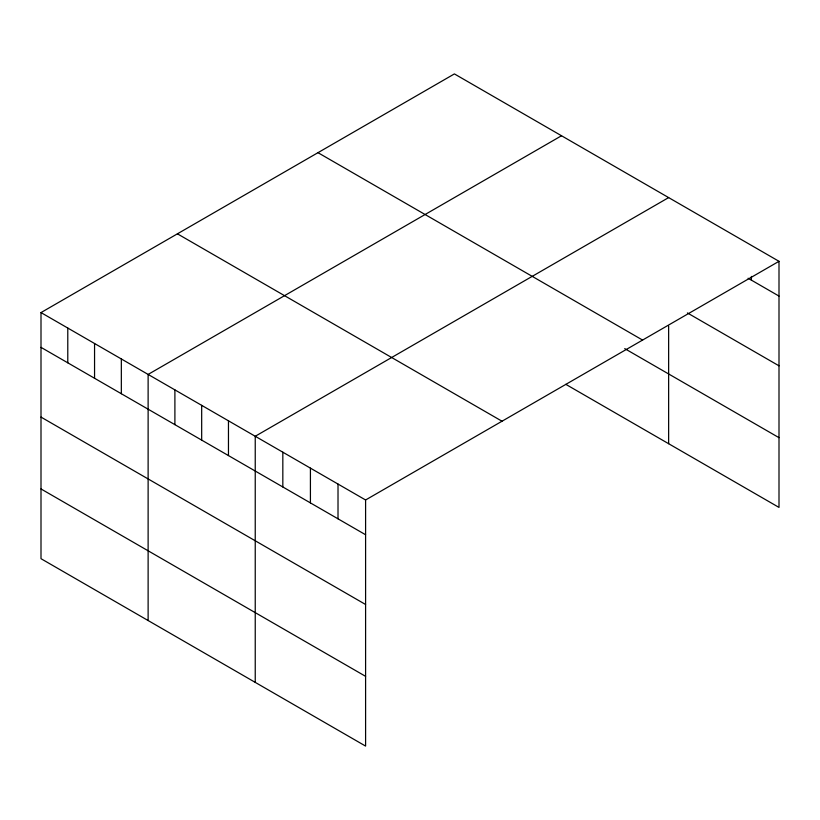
<?xml version="1.0" encoding="UTF-8"?>
<svg xmlns="http://www.w3.org/2000/svg" width="820" height="820" viewBox="0 0 820 820"><rect width="100%" height="100%" fill="white"/><g stroke="black" fill="none" stroke-linecap="round" stroke-linejoin="round"><path stroke-width="1.23" d="M779 261.313L365.597 499.985L365.597 746.087L41 558.686L41 312.584L454.403 73.913L779 261.313L779 507.416L565.8 384.334M561.515 135.751L148.123 374.422L148.123 620.525M668.638 197.599L255.235 436.271L255.235 682.373M748.096 278.236L779 296.082M687.396 312.933L779 365.822M317.976 152.674L642.583 340.074M624.717 348.603L779 437.675M177.417 233.823L502.024 421.224M41 312.584L365.597 499.985M41 347.352L365.597 534.753M41 417.093L365.597 604.494M41 488.945L365.597 676.346M751.407 276.422L751.407 280.153M668.638 326.053L668.638 443.702M338.014 484.056L338.014 518.824M310.421 468.128L310.421 502.896M282.828 452.199L282.828 486.967M228.462 420.814L228.462 455.571M201.679 405.346L201.679 440.114M174.896 389.889L174.896 424.657M121.339 358.965L121.339 393.733M94.556 343.508L94.556 378.266M67.783 328.041L67.783 362.809"/></g></svg>
